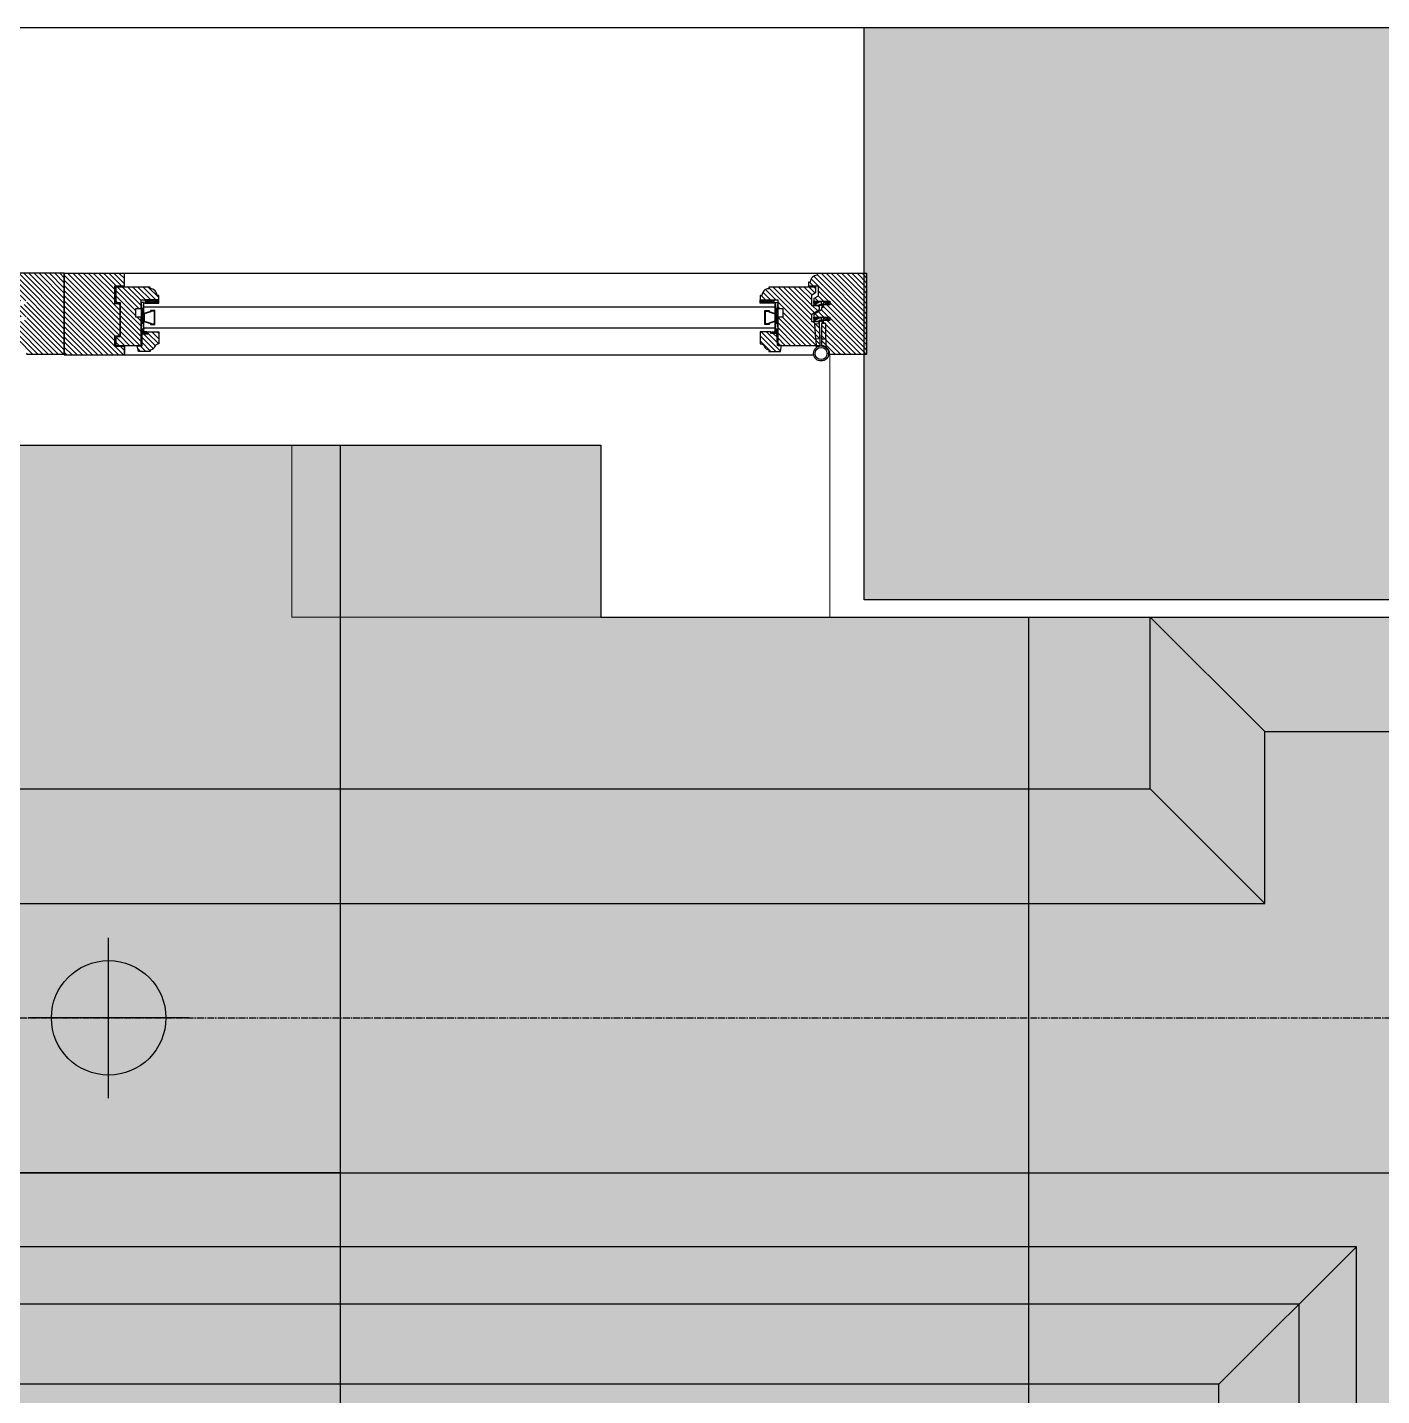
# Model space of a CAD drawing. Header units: millimetres. Extents: x 10553 to 38258, y 46576 to 64025.
# Drawn here: x 13927 to 15110, y 57556 to 58750 of the extents above; entities that cross this region are included whole.
import ezdxf

# ---------------------------------------------------------------- set-up
doc = ezdxf.new("R2010")
doc.units = ezdxf.units.MM
doc.linetypes.add('ACAD_ISO10W100', pattern=[18, 12, -3, 0, -3])
for name, color, linetype in [('ceiling', 232, 'Continuous'), ('floor', 172, 'Continuous'), ('floor hatch', 252, 'Continuous'), ('light', 230, 'Continuous'), ('plaster', 81, 'Continuous'), ('wall', 5, 'Continuous'), ('windows', 7, 'Continuous')]:
    doc.layers.add(name, color=color, linetype=linetype)

# ---------------------------------------------------------------- blocks, each defined once
blk = doc.blocks.new('Joint-K7335')
at = {"layer": 'windows', "color": 7}
for points in [[(3.9, 10.7, -0.206505), (4.5, 11.8, -0.277528), (4.6, 11.7), (4.7, 11.5, 0.626267), (5.4, 11.5, 0.131441), (5.5, 11.7), (5.5, 18, 0.509109), (4.6, 18.4, -0.294424), (2, 18.3, 0.173488), (1.3, 18.5), (0, 18.5), (0, 2.1, 0.415334), (1.2, 0.9, 0.048115), (1.5, 0.9, 0.113375), (1.5, 1), (4, 2.8, 0.235966), (4, 2.9), (4, 3.3, 0.247659), (4, 3.4, 0.287937), (3.6, 3.4), (1.8, 2.3, -0.576722), (1.5, 2.5), (1.5, 3.3, -0.235966), (1.6, 3.5), (4, 5.3, 0.235966), (4, 5.3), (4, 5.7, 0.247659), (4, 5.8, 0.287937), (3.6, 5.8), (1.8, 4.8, -0.576722), (1.5, 5), (1.5, 6.3, -0.384094), (2.6, 7.5, -0.021813), (2.7, 7.5), (6.5, 7.5), (6.5, 7.6, 0.333043), (5.7, 8.5, -0.293245), (5.3, 8.9, 0.008528), (5.2, 9.3, 0.265517), (5, 9.5, 0.023748), (4.8, 9.5, -0.356149), (3.9, 10.7, -0.356149)], [(3.2, 10.8, 0.355005), (4.6, 8.8, -0.567624), (4.7, 8.8, -0.24708), (4.4, 8.7), (2.2, 9, -0.351704), (1.2, 10.1), (1.2, 12.9, -0.414214), (1.5, 13.2), (1.6, 13.2, 0.277073), (1.9, 13.4), (3.7, 16.8, -0.041112), (3.8, 17), (4.1, 17.7, -0.50666), (4.6, 17.7, -0.2771), (4.6, 17.5), (4.6, 13.3, 0.213422), (4.7, 13.1, -0.886227), (4.4, 12.6, 0.250571), (3.2, 10.8)]]:
    blk.add_lwpolyline(points, format="xyb", dxfattribs=at)
blk.add_lwpolyline([(1.6, 17.8, 0.632714), (1, 17.6), (1, 14.2, 0.78091), (1.6, 14.1), (3.2, 17.1, -0.117333), (3.3, 17.2, 1.218085), (3, 17.5, -0.285776), (2.7, 17.3, -0.145588)], format="xyb", close=True, dxfattribs=at)
blk = doc.blocks.new('downlight')
at = {"color": 0}
for p, q in [((0, 10.5), (0, -10.5)), ((-10.5, 0), (10.5, 0))]:
    blk.add_line(p, q, dxfattribs=at)
blk.add_circle((0, 0), 7.5, dxfattribs=at)

msp = doc.modelspace()

# ---------------------------------------------------------------- hatches: boundary and pattern name
at = {"layer": 'floor hatch', "true_color": 0xe2d7b1}
h = msp.add_hatch(color=254, dxfattribs=at)
h.paths.add_polyline_path([(11794.1, 57751.5), (15403.1, 57750), (15403.1, 54150), (11794.1, 54150)], flags=16)
h.paths.add_polyline_path([(11067.6, 58235.5), (12087.6, 58235.5), (12087.6, 58385.5), (14427.6, 58385.5), (14427.6, 58235.5), (16572.6, 58235.5), (16572.6, 56848.2), (16597.6, 56848.2), (16597.6, 55052.8), (16572.6, 55052.8), (16572.6, 53665.5), (16407.6, 53665.5), (16407.6, 53450.5), (15403.1, 53450.5), (15403.1, 53665.5), (11067.6, 53665.5)])
at = {"layer": 'floor hatch', "true_color": 0xdb9e61}
h = msp.add_hatch(color=33, dxfattribs=at)
h.dxf.hatch_style = 1
h.paths.add_polyline_path([(11794.1, 57751.5), (15403.1, 57750), (15403.1, 54150), (11794.1, 54150)])
h.paths.add_polyline_path([(14801.6, 57150), (12395.6, 57150), (12395.6, 54744), (14801.6, 54744)], flags=16)
at = {"layer": 'wall', "true_color": 0x6e6e6e}
h = msp.add_hatch(color=8, dxfattribs=at)
h.paths.add_polyline_path([(11857.6, 58250.5), (11857.6, 58750.5), (10552.6, 58750.5), (10552.6, 51945.5), (11062.6, 51945.5), (11062.6, 53250.5), (13672.6, 53250.5), (13672.6, 53050.5), (14072.6, 53050.5), (14072.6, 53250.5), (15397.6, 53250.5), (15397.6, 53650.5), (11052.6, 53650.5), (11052.6, 58250.5)])
h.paths.add_polyline_path([(16407.6, 53650.5), (18322.6, 53650.5), (18322.6, 53250.5), (16407.6, 53250.5)])
h.paths.add_polyline_path([(14472.6, 48005.5), (14072.6, 48005.5), (14072.6, 52045.5), (13672.6, 52045.5), (13672.6, 48000.5), (11062.6, 48000.5), (11062.6, 50130.5), (10552.6, 50130.5), (10552.6, 47500.5), (14472.6, 47500.5)])
h.paths.add_polyline_path([(22337.6, 49255.5), (22807.6, 49255.5), (22807.6, 47500.5), (17277.6, 47500.5), (17277.6, 48005.5), (17702.6, 48005.5), (17802.6, 48005.5), (17802.6, 48045.5), (22337.6, 48045.5)])
h.paths.add_polyline_path([(22307.6, 53955.5), (22807.6, 53955.5), (22807.6, 52650.5), (22337.6, 52650.5), (22337.6, 53250.5), (19232.6, 53250.5), (19232.6, 53650.5), (19597.6, 53650.5), (19597.6, 53550.5), (22307.6, 53550.5)])
h.paths.add_polyline_path([(21902.6, 58750.5), (22807.6, 58750.5), (22807.6, 54955.5), (22307.6, 54955.5), (22307.6, 58250.5), (21902.6, 58250.5)])
h.paths.add_polyline_path([(18492.6, 58750.5), (20097.6, 58750.5), (20097.6, 58250.5), (18492.6, 58250.5)])
h.paths.add_polyline_path([(14657.6, 58750.5), (17292.6, 58750.5), (17292.6, 58250.5), (14657.6, 58250.5)])
h.paths.add_polyline_path([(20764.6, 53473.6), (20764.6, 53325.8), (21408.8, 53325.8), (21408.8, 53473.6)], flags=16)
at = {"layer": 'windows'}
h = msp.add_hatch(dxfattribs=at)
h.set_pattern_fill('ANSI31', color=4, angle=-90, style=0)
h.set_pattern_definition([(135, (136971.193, 51382.7554), (2.24506403, 2.24506403), [])])
edge = h.paths.add_edge_path()
edge.add_line((13916.9, 58507.5), (13910.5, 58507.5))
edge.add_line((13910.5, 58507.5), (13910.5, 58517.2))
edge.add_line((13910.5, 58517.2), (13913.5, 58519))
edge.add_arc((13912.8, 58520.3), 1.5, 300.1137, 360)
edge.add_line((13914.3, 58520.3), (13914.3, 58523.6))
edge.add_line((13914.3, 58523.6), (13913.9, 58524))
edge.add_line((13913.9, 58524), (13873, 58524))
edge.add_line((13873, 58524), (13873, 58522.5))
edge.add_arc((13873, 58516.5), 6, 90, 180)
edge.add_line((13867, 58516.5), (13865.5, 58516.5))
edge.add_line((13865.5, 58516.5), (13865.5, 58512.7))
edge.add_line((13865.5, 58512.7), (13880.9, 58512.7))
edge.add_line((13880.9, 58512.7), (13880.9, 58505.2))
edge.add_line((13880.9, 58505.2), (13885.4, 58505.2))
edge.add_line((13885.4, 58505.2), (13885.4, 58497.7))
edge.add_line((13885.4, 58497.7), (13880.9, 58497.7))
edge.add_line((13880.9, 58497.7), (13880.9, 58473))
edge.add_line((13880.9, 58473), (13917.6, 58473))
edge.add_line((13917.6, 58473), (13918, 58473.3))
edge.add_line((13918, 58473.3), (13917.5, 58493.2))
edge.add_line((13917.5, 58493.2), (13917.1, 58493.6))
edge.add_line((13917.1, 58493.6), (13910.5, 58493.6))
edge.add_line((13910.5, 58493.6), (13910.5, 58500.3))
edge.add_line((13910.5, 58500.3), (13917.3, 58504.5))
edge.add_line((13917.3, 58504.5), (13917.3, 58507.1))
edge.add_line((13917.3, 58507.1), (13916.9, 58507.5))
edge = h.paths.add_edge_path()
edge.add_line((13880.1, 58483.5), (13874.9, 58483.5))
edge.add_line((13874.9, 58483.5), (13874.9, 58485))
edge.add_line((13874.9, 58485), (13865.5, 58485))
edge.add_line((13865.5, 58485), (13865.5, 58474.5))
edge.add_arc((13865.6, 58470.6), 3.87, 18.7208, 91.2952, ccw=False)
edge.add_arc((13872.9, 58473.1), 3.87, 198.7208, 271.2952)
edge.add_line((13873, 58469.2), (13873, 58467.7))
edge.add_line((13873, 58467.7), (13883.3, 58467.7))
edge.add_line((13883.3, 58467.7), (13884.3, 58473))
edge.add_line((13884.3, 58473), (13880.5, 58473))
edge.add_line((13880.5, 58473), (13880.1, 58483.5))
edge = h.paths.add_edge_path()
edge.add_line((13919.1, 58492.2), (13919.1, 58473))
edge.add_arc((13919.1, 58466.2), 6.75, 0, 90, ccw=False)
edge.add_line((13925.9, 58466.2), (13925.9, 58465.2))
edge.add_line((13925.9, 58465.2), (13958.9, 58465.2))
edge.add_line((13958.9, 58465.2), (13958.9, 58535.7))
edge.add_line((13958.9, 58535.7), (13915.4, 58535.7))
edge.add_line((13915.4, 58535.7), (13915.4, 58534.2))
edge.add_arc((13915.4, 58528.2), 6, 90, 180)
edge.add_line((13909.4, 58528.2), (13907.9, 58528.2))
edge.add_line((13907.9, 58528.2), (13907.9, 58525.1))
edge.add_line((13907.9, 58525.1), (13916.1, 58525.1))
edge.add_line((13916.1, 58525.1), (13916.1, 58516.1))
edge.add_line((13916.1, 58516.1), (13912.4, 58513.8))
edge.add_line((13912.4, 58513.8), (13912.4, 58512))
edge.add_line((13912.4, 58512), (13912.8, 58511.6))
edge.add_line((13912.8, 58511.6), (13926.3, 58511.6))
edge.add_line((13926.3, 58511.6), (13926.3, 58508.6))
edge.add_line((13926.3, 58508.6), (13920.6, 58508.6))
edge.add_line((13920.6, 58508.6), (13920.6, 58506.1))
edge.add_line((13920.6, 58506.1), (13919.1, 58506.1))
edge.add_line((13919.1, 58506.1), (13919.1, 58504))
edge.add_line((13919.1, 58504), (13912.4, 58500))
edge.add_line((13912.4, 58500), (13912.4, 58498.1))
edge.add_line((13912.4, 58498.1), (13912.8, 58497.7))
edge.add_line((13912.8, 58497.7), (13926.3, 58497.7))
edge.add_line((13926.3, 58497.7), (13926.3, 58494.7))
edge.add_line((13926.3, 58494.7), (13920.6, 58494.7))
edge.add_line((13920.6, 58494.7), (13920.6, 58492.2))
h = msp.add_hatch(dxfattribs=at)
h.set_pattern_fill('ANSI31', color=4, angle=-90, style=0)
h.set_pattern_definition([(135, (137943.693, 51382.493), (2.24506403, 2.24506403), [])])
edge = h.paths.add_edge_path()
edge.add_line((14026, 58512.5), (14041.4, 58512.5))
edge.add_line((14041.4, 58512.5), (14041.4, 58516.2))
edge.add_line((14041.4, 58516.2), (14039.9, 58516.2))
edge.add_arc((14033.9, 58516.2), 6, 360, 450)
edge.add_line((14033.9, 58522.2), (14033.9, 58523.7))
edge.add_line((14033.9, 58523.7), (14003.9, 58523.7))
edge.add_line((14003.9, 58523.7), (14003.9, 58510.2))
edge.add_line((14003.9, 58510.2), (14007.6, 58510.2))
edge.add_line((14007.6, 58510.2), (14007.6, 58480.2))
edge.add_line((14007.6, 58480.2), (14003.9, 58480.2))
edge.add_line((14003.9, 58480.2), (14003.9, 58472.7))
edge.add_line((14003.9, 58472.7), (14026, 58472.7))
edge.add_line((14026, 58472.7), (14026, 58497.5))
edge.add_line((14026, 58497.5), (14021.5, 58497.5))
edge.add_line((14021.5, 58497.5), (14021.5, 58505))
edge.add_line((14021.5, 58505), (14026, 58505))
edge.add_line((14026, 58505), (14026, 58512.5))
h.paths.add_polyline_path([(14011.4, 58524.7), (14011.4, 58535.5), (13958.9, 58535.5), (13958.9, 58464.5), (14011.4, 58464.5), (14011.4, 58471.7), (14002.9, 58471.7), (14002.9, 58481.2), (14007.6, 58481.2), (14007.6, 58509.2), (14002.9, 58509.2), (14002.9, 58524.7)])
edge = h.paths.add_edge_path()
edge.add_line((14026.8, 58483), (14032, 58483))
edge.add_line((14032, 58483), (14032, 58484.5))
edge.add_line((14032, 58484.5), (14041.4, 58484.5))
edge.add_line((14041.4, 58484.5), (14041.4, 58474))
edge.add_arc((14041.3, 58470.1), 3.87, 88.7048, 161.2792)
edge.add_arc((14034, 58472.6), 3.87, 268.7048, 341.2792, ccw=False)
edge.add_line((14033.9, 58468.7), (14033.9, 58467.5))
edge.add_line((14033.9, 58467.5), (14023.6, 58467.5))
edge.add_line((14023.6, 58467.5), (14022.6, 58472.5))
edge.add_line((14022.6, 58472.5), (14026.8, 58472.5))
edge.add_line((14026.8, 58472.5), (14026.8, 58483))
h = msp.add_hatch(dxfattribs=at)
h.set_pattern_fill('ANSI31', color=4, angle=-90, style=0)
h.set_pattern_definition([(135, (137672.443, 51382.493), (2.24506403, 2.24506403), [])])
edge = h.paths.add_edge_path()
edge.add_line((14618.1, 58507.2), (14611.8, 58507.2))
edge.add_line((14611.8, 58507.2), (14611.8, 58517))
edge.add_line((14611.8, 58517), (14614.8, 58518.7))
edge.add_arc((14614, 58520), 1.5, 300.1137, 360)
edge.add_line((14615.5, 58520), (14615.5, 58523.3))
edge.add_line((14615.5, 58523.3), (14615.1, 58523.7))
edge.add_line((14615.1, 58523.7), (14574.3, 58523.7))
edge.add_line((14574.3, 58523.7), (14574.3, 58522.2))
edge.add_arc((14574.3, 58516.2), 6, 90, 180)
edge.add_line((14568.3, 58516.2), (14566.8, 58516.2))
edge.add_line((14566.8, 58516.2), (14566.8, 58512.5))
edge.add_line((14566.8, 58512.5), (14582.1, 58512.5))
edge.add_line((14582.1, 58512.5), (14582.1, 58505))
edge.add_line((14582.1, 58505), (14586.6, 58505))
edge.add_line((14586.6, 58505), (14586.6, 58497.5))
edge.add_line((14586.6, 58497.5), (14582.1, 58497.5))
edge.add_line((14582.1, 58497.5), (14582.1, 58472.7))
edge.add_line((14582.1, 58472.7), (14618.9, 58472.7))
edge.add_line((14618.9, 58472.7), (14619.3, 58473.1))
edge.add_line((14619.3, 58473.1), (14618.7, 58493))
edge.add_line((14618.7, 58493), (14618.4, 58493.3))
edge.add_line((14618.4, 58493.3), (14611.8, 58493.3))
edge.add_line((14611.8, 58493.3), (14611.8, 58500.1))
edge.add_line((14611.8, 58500.1), (14618.5, 58504.2))
edge.add_line((14618.5, 58504.2), (14618.5, 58506.8))
edge.add_line((14618.5, 58506.8), (14618.1, 58507.2))
edge = h.paths.add_edge_path()
edge.add_line((14581.4, 58483.2), (14576.1, 58483.2))
edge.add_line((14576.1, 58483.2), (14576.1, 58484.7))
edge.add_line((14576.1, 58484.7), (14566.8, 58484.7))
edge.add_line((14566.8, 58484.7), (14566.8, 58474.2))
edge.add_arc((14566.9, 58470.3), 3.87, 18.7208, 91.2952, ccw=False)
edge.add_arc((14574.2, 58472.8), 3.87, 198.7208, 271.2952)
edge.add_line((14574.3, 58469), (14574.3, 58467.5))
edge.add_line((14574.3, 58467.5), (14584.6, 58467.5))
edge.add_line((14584.6, 58467.5), (14585.5, 58472.7))
edge.add_line((14585.5, 58472.7), (14581.8, 58472.7))
edge.add_line((14581.8, 58472.7), (14581.4, 58483.2))
edge = h.paths.add_edge_path()
edge.add_line((14620.4, 58492), (14620.4, 58472.7))
edge.add_arc((14620.4, 58466), 6.75, 0, 90, ccw=False)
edge.add_line((14627.1, 58466), (14627.1, 58465))
edge.add_line((14627.1, 58465), (14660.1, 58465))
edge.add_line((14660.1, 58465), (14660.1, 58535.5))
edge.add_line((14660.1, 58535.5), (14616.6, 58535.5))
edge.add_line((14616.6, 58535.5), (14616.6, 58534))
edge.add_arc((14616.6, 58528), 6, 90, 180)
edge.add_line((14610.6, 58528), (14609.1, 58528))
edge.add_line((14609.1, 58528), (14609.1, 58524.8))
edge.add_line((14609.1, 58524.8), (14617.4, 58524.8))
edge.add_line((14617.4, 58524.8), (14617.4, 58515.8))
edge.add_line((14617.4, 58515.8), (14613.6, 58513.6))
edge.add_line((14613.6, 58513.6), (14613.6, 58511.7))
edge.add_line((14613.6, 58511.7), (14614, 58511.3))
edge.add_line((14614, 58511.3), (14627.5, 58511.3))
edge.add_line((14627.5, 58511.3), (14627.5, 58508.3))
edge.add_line((14627.5, 58508.3), (14621.9, 58508.3))
edge.add_line((14621.9, 58508.3), (14621.9, 58505.9))
edge.add_line((14621.9, 58505.9), (14620.4, 58505.9))
edge.add_line((14620.4, 58505.9), (14620.4, 58503.8))
edge.add_line((14620.4, 58503.8), (14613.6, 58499.7))
edge.add_line((14613.6, 58499.7), (14613.6, 58497.8))
edge.add_line((14613.6, 58497.8), (14614, 58497.5))
edge.add_line((14614, 58497.5), (14627.5, 58497.5))
edge.add_line((14627.5, 58497.5), (14627.5, 58494.5))
edge.add_line((14627.5, 58494.5), (14621.9, 58494.5))
edge.add_line((14621.9, 58494.5), (14621.9, 58492))
at = {"layer": 'windows', "ltscale": 10}
h = msp.add_hatch(dxfattribs=at)
h.set_pattern_fill('BRASS', color=4, scale=0.225, angle=-135, style=0)
h.set_pattern_definition([(315, (12029.1132, 57908.2658), (1.0102788, 1.0102788), []), (315, (12029.6184, 57908.771), (1.0102788, 1.0102788), [0.714375, -0.3571875])])
h.paths.add_polyline_path([(14029.4, 58512.5), (14029.4, 58509.5), (14038.4, 58509.5), (14038.4, 58512.5)])
h = msp.add_hatch(dxfattribs=at)
h.set_pattern_fill('ANGLE', color=4, scale=0.1125, angle=-135, style=0)
h.set_pattern_definition([(315, (12029.1132, 57908.2658), (0.55565335, 0.55565335), [0.5715, -0.2143125]), (45, (12029.1132, 57908.2658), (-0.55565335, 0.55565335), [0.5715, -0.2143125])])
h.paths.add_polyline_path([(14038.4, 58512.5), (14038.4, 58509.5), (14041.4, 58509.5), (14041.4, 58512.5)])
h = msp.add_hatch(dxfattribs=at)
h.set_pattern_fill('ANGLE', color=4, scale=0.1125, angle=-135, style=0)
h.set_pattern_definition([(225, (16579.0411, 57908.2658), (-0.55565335, 0.55565335), [0.5715, -0.2143125]), (135, (16579.0411, 57908.2658), (0.55565335, 0.55565335), [0.5715, -0.2143125])])
h.paths.add_polyline_path([(14569.8, 58512.5), (14569.8, 58509.5), (14566.8, 58509.5), (14566.8, 58512.5)])
h = msp.add_hatch(dxfattribs=at)
h.set_pattern_fill('BRASS', color=4, scale=0.225, angle=-135, style=0)
h.set_pattern_definition([(225, (16579.0411, 57908.2658), (-1.0102788, 1.0102788), []), (225, (16578.536, 57908.771), (-1.0102788, 1.0102788), [0.714375, -0.3571875])])
h.paths.add_polyline_path([(14578.8, 58512.5), (14578.8, 58509.5), (14569.8, 58509.5), (14569.8, 58512.5)])
h = msp.add_hatch(dxfattribs=at)
h.set_pattern_fill('ANGLE', color=4, scale=0.1125, angle=-135, style=0)
h.set_pattern_definition([(315, (12029.1132, 57898.5158), (0.55565335, 0.55565335), [0.5715, -0.2143125]), (45, (12029.1132, 57898.5158), (-0.55565335, 0.55565335), [0.5715, -0.2143125])])
edge = h.paths.add_edge_path()
edge.add_line((14026, 58484.7), (14028.3, 58484.7))
edge.add_line((14028.3, 58484.7), (14028.3, 58486.2))
edge.add_arc((14027.1, 58485.9), 1.16, 14.793, 165.207)
edge.add_line((14026, 58486.2), (14026, 58484.7))
h = msp.add_hatch(dxfattribs=at)
h.set_pattern_fill('ANGLE', color=4, scale=0.1125, angle=-135, style=0)
h.set_pattern_definition([(315, (12024.9882, 57898.5158), (0.55565335, 0.55565335), [0.5715, -0.2143125]), (45, (12024.9882, 57898.5158), (-0.55565335, 0.55565335), [0.5715, -0.2143125])])
edge = h.paths.add_edge_path()
edge.add_line((14026.4, 58483.2), (14030.9, 58483.2))
edge.add_arc((14030.3, 58484), 0.938, 306.8699, 413.1301)
edge.add_line((14030.9, 58484.7), (14026.4, 58484.7))
edge.add_arc((14026.9, 58484), 0.926, 125.8841, 234.1159)
h = msp.add_hatch(dxfattribs=at)
h.set_pattern_fill('ANGLE', color=4, scale=0.1125, angle=-135, style=0)
h.set_pattern_definition([(225, (16583.1661, 57898.5158), (-0.55565335, 0.55565335), [0.5715, -0.2143125]), (135, (16583.1661, 57898.5158), (0.55565335, 0.55565335), [0.5715, -0.2143125])])
edge = h.paths.add_edge_path()
edge.add_line((14581.8, 58483.2), (14577.3, 58483.2))
edge.add_arc((14577.8, 58484), 0.938, 126.8699, 233.1301, ccw=False)
edge.add_line((14577.3, 58484.7), (14581.8, 58484.7))
edge.add_arc((14581.2, 58484), 0.926, -54.1159, 54.1159, ccw=False)
h = msp.add_hatch(dxfattribs=at)
h.set_pattern_fill('ANGLE', color=4, scale=0.1125, angle=-135, style=0)
h.set_pattern_definition([(225, (16579.0411, 57898.5158), (-0.55565335, 0.55565335), [0.5715, -0.2143125]), (135, (16579.0411, 57898.5158), (0.55565335, 0.55565335), [0.5715, -0.2143125])])
edge = h.paths.add_edge_path()
edge.add_line((14582.1, 58484.7), (14579.9, 58484.7))
edge.add_line((14579.9, 58484.7), (14579.9, 58486.2))
edge.add_arc((14581, 58485.9), 1.16, 14.793, 165.207, ccw=False)
edge.add_line((14582.1, 58486.2), (14582.1, 58484.7))

# ---------------------------------------------------------------- linework, layer by layer
at = {"layer": 'ceiling', "linetype": 'ByBlock'}
for p, q in [((14907.6, 58235.5), (15007.6, 58135.5)), ((14907.6, 58085.5), (15007.6, 57985.5))]:
    msp.add_line(p, q, dxfattribs=at)
at = {"layer": 'ceiling', "color": 233}
msp.add_line((14967.6, 57565.5), (15087.6, 57685.5), dxfattribs=at)
at = {"layer": 'ceiling', "linetype": 'ByBlock'}
msp.add_lwpolyline([(11067.6, 58235.5), (11607.6, 58235.5), (11607.6, 58085.5), (14907.6, 58085.5), (14907.6, 58235.5), (16572.6, 58235.5), (16572.6, 53665.5), (11067.6, 53665.5), (11067.6, 58235.5)], dxfattribs=at)
at = {"layer": 'ceiling', "color": 233}
for points in [[(11167.6, 58135.5), (11507.6, 58135.5), (11507.6, 57985.5), (15007.6, 57985.5), (15007.6, 58135.5), (16472.6, 58135.5), (16472.6, 53765.5), (11167.6, 53765.5)], [(15087.6, 57685.5), (11617.6, 57685.5), (11617.6, 54215.5), (15087.6, 54215.5)], [(14967.6, 57565.5), (11737.6, 57565.5), (11737.6, 54335.5), (14967.6, 54335.5)]]:
    msp.add_lwpolyline(points, close=True, dxfattribs=at)
at = {"layer": 'ceiling', "linetype": 'ByBlock'}
msp.add_lwpolyline([(15037.6, 57635.5), (11667.6, 57635.5), (11667.6, 54265.5), (15037.6, 54265.5)], close=True, dxfattribs=at)
at = {"layer": 'floor', "linetype": 'ByBlock'}
for p, q in [((14200.1, 53665.5), (14200.1, 58385.5)), ((14801.6, 53665.5), (14801.6, 58235.5)), ((16587.6, 57750), (11067.6, 57750))]:
    msp.add_line(p, q, dxfattribs=at)
msp.add_lwpolyline([(11067.6, 58235.5), (11887.6, 58235.5), (12087.6, 58235.5), (12087.6, 58385.5), (14427.6, 58385.5), (14427.6, 58235.5), (16572.6, 58235.5), (16572.6, 56848.2), (16587.6, 56848.2), (16587.6, 55052.8), (16572.6, 55052.8), (16572.6, 53665.5), (16407.6, 53665.5), (16407.6, 53450.5), (15397.6, 53450.5), (15397.6, 53665.5), (11067.6, 53665.5), (11067.6, 58235.5)], dxfattribs=at)
at = {"layer": 'floor hatch', "linetype": 'ByBlock'}
msp.add_lwpolyline([(11067.6, 58235.5), (12087.6, 58235.5), (12087.6, 58385.5), (14427.6, 58385.5), (14427.6, 58235.5), (16572.6, 58235.5), (16572.6, 56848.2), (16597.6, 56848.2), (16597.6, 55052.8), (16572.6, 55052.8), (16572.6, 53665.5), (16407.6, 53665.5), (16407.6, 53450.5), (15403.1, 53450.5), (15403.1, 53665.5), (11067.6, 53665.5), (11067.6, 58235.5)], dxfattribs=at)
msp.add_lwpolyline([(11794.1, 57751.5), (15403.1, 57750), (15403.1, 54150), (11794.1, 54150)], close=True, dxfattribs=at)
at = {"layer": 'light', "color": 8, "linetype": 'ACAD_ISO10W100', "ltscale": 0.5}
msp.add_lwpolyline([(11417.6, 57885.5), (11417.6, 57885.5), (11417.6, 57885.5), (16222.6, 57885.5), (16222.6, 54015.5), (11417.6, 54015.5)], close=True, dxfattribs=at)
at = {"layer": 'plaster', "linetype": 'Continuous', "lineweight": 0, "flags": 128}
for points in [[(14627.6, 58465), (14627.6, 58235.5), (16572.6, 58235.5), (16572.6, 56848.2), (16587.6, 56848.2)], [(11887.6, 58235.5), (12357.6, 58235.5), (12357.6, 58385.5), (14157.6, 58385.5), (14157.6, 58235.5), (14627.6, 58235.5)]]:
    msp.add_lwpolyline(points, dxfattribs=at)
at = {"layer": 'wall', "color": 4, "linetype": 'ByBlock'}
msp.add_line((11857.6, 58750.5), (14657.6, 58750.5), dxfattribs=at)
at = {"layer": 'wall', "linetype": 'ByBlock'}
msp.add_lwpolyline([(14657.6, 58750.5), (17292.6, 58750.5), (17292.6, 58250.5), (14657.6, 58250.5), (14657.6, 58750.5)], dxfattribs=at)
at = {"layer": 'windows', "color": 8}
for p, q in [((14616.6, 58535.5), (14011.4, 58535.5)), ((14011.4, 58464.5), (14613.6, 58464.5))]:
    msp.add_line(p, q, dxfattribs=at)
at = {"layer": 'windows'}
for p, q in [((14003.9, 58510.2), (14007.6, 58510.2)), ((14028.3, 58484.7), (14028.3, 58509.5)), ((14621.9, 58492), (14620.4, 58492)), ((14011.4, 58472.7), (14011.4, 58464.5))]:
    msp.add_line(p, q, dxfattribs=at)
at = {"layer": 'windows', "color": 4, "ltscale": 10}
for p, q in [((14028.3, 58510.2), (14026, 58487)), ((14026, 58510.2), (14028.3, 58487)), ((14582.1, 58510.2), (14579.9, 58487)), ((14579.9, 58510.2), (14582.1, 58487)), ((14579.9, 58484.7), (14579.9, 58509.5)), ((14615.3, 58478.3), (14615.6, 58471.4)), ((14624.1, 58478.5), (14624.1, 58471.6))]:
    msp.add_line(p, q, dxfattribs=at)
at = {"layer": 'windows', "color": 7}
for p, q in [((14579.9, 58506.2), (14028.3, 58506.2)), ((14579.9, 58487.9), (14028.3, 58487.9))]:
    msp.add_line(p, q, dxfattribs=at)
for points in [[(13925.9, 58465.2), (13958.9, 58465.2), (13958.9, 58535.7), (13915.4, 58535.7)], [(14011.4, 58524.7), (14011.4, 58535.5), (13958.9, 58535.5), (13958.9, 58464.5), (14011.4, 58464.5), (14011.4, 58471.7), (14002.9, 58471.7), (14002.9, 58481.2), (14007.6, 58481.2), (14007.6, 58509.2), (14002.9, 58509.2), (14002.9, 58524.7), (14011.4, 58524.7)]]:
    msp.add_lwpolyline(points, dxfattribs=at)
for points in [[(14620.4, 58492), (14620.4, 58472.7, -0.414214), (14627.1, 58466), (14627.1, 58465), (14660.1, 58465), (14660.1, 58535.5), (14616.6, 58535.5), (14616.6, 58534, 0.414214), (14610.6, 58528), (14609.1, 58528), (14609.1, 58524.8), (14617.4, 58524.8), (14617.4, 58515.8), (14613.6, 58513.6), (14613.6, 58511.7), (14614, 58511.3), (14627.5, 58511.3), (14627.5, 58508.3), (14621.9, 58508.3), (14621.9, 58505.9), (14620.4, 58505.9), (14620.4, 58503.8), (14613.6, 58499.7), (14613.6, 58497.8), (14614, 58497.5), (14627.5, 58497.5), (14627.5, 58494.5), (14621.9, 58494.5), (14621.9, 58492)], [(14026, 58512.5), (14041.4, 58512.5), (14041.4, 58516.2), (14039.9, 58516.2, 0.414214), (14033.9, 58522.2), (14033.9, 58523.7), (14003.9, 58523.7), (14003.9, 58510.2), (14007.6, 58510.2), (14007.6, 58480.2), (14003.9, 58480.2), (14003.9, 58472.7), (14026, 58472.7), (14026, 58497.5), (14021.5, 58497.5), (14021.5, 58505), (14026, 58505), (14026, 58512.5)]]:
    msp.add_lwpolyline(points, format="xyb", dxfattribs=at)
for points in [[(14618.1, 58507.2), (14611.8, 58507.2), (14611.8, 58517), (14614.8, 58518.7, 0.267417), (14615.5, 58520), (14615.5, 58523.3), (14615.1, 58523.7), (14574.3, 58523.7), (14574.3, 58522.2, 0.414214), (14568.3, 58516.2), (14566.8, 58516.2), (14566.8, 58512.5), (14582.1, 58512.5), (14582.1, 58505), (14586.6, 58505), (14586.6, 58497.5), (14582.1, 58497.5), (14582.1, 58472.7), (14618.9, 58472.7), (14619.3, 58473.1), (14618.7, 58493), (14618.4, 58493.3), (14611.8, 58493.3), (14611.8, 58500.1), (14618.5, 58504.2), (14618.5, 58506.8)], [(14026.8, 58483), (14032, 58483), (14032, 58484.5), (14041.4, 58484.5), (14041.4, 58474, 0.327693), (14037.6, 58471.4, -0.327693), (14033.9, 58468.7), (14033.9, 58467.5), (14023.6, 58467.5), (14022.6, 58472.5), (14026.8, 58472.5), (14026.8, 58483)], [(14581.4, 58483.2), (14576.1, 58483.2), (14576.1, 58484.7), (14566.8, 58484.7), (14566.8, 58474.2, -0.327693), (14570.5, 58471.6, 0.327693), (14574.3, 58469), (14574.3, 58467.5), (14584.6, 58467.5), (14585.5, 58472.7), (14581.8, 58472.7), (14581.4, 58483.2)]]:
    msp.add_lwpolyline(points, format="xyb", close=True, dxfattribs=at)
at = {"layer": 'windows', "color": 4, "ltscale": 10}
for points in [[(14026, 58487), (14028.3, 58487), (14028.3, 58510.2), (14026, 58510.2)], [(14029.4, 58512.5), (14029.4, 58509.5), (14038.4, 58509.5), (14038.4, 58512.5)], [(14038.4, 58512.5), (14038.4, 58509.5), (14041.4, 58509.5), (14041.4, 58512.5)], [(14569.8, 58512.5), (14569.8, 58509.5), (14566.8, 58509.5), (14566.8, 58512.5)], [(14578.8, 58512.5), (14578.8, 58509.5), (14569.8, 58509.5), (14569.8, 58512.5)], [(14582.1, 58487), (14579.9, 58487), (14579.9, 58510.2), (14582.1, 58510.2)], [(14619, 58478.4), (14615.3, 58478.3), (14614.6, 58491.7), (14618.4, 58491.9)], [(14620.4, 58478.5), (14624.1, 58478.5), (14624.1, 58492), (14620.4, 58492)]]:
    msp.add_lwpolyline(points, close=True, dxfattribs=at)
at = {"layer": 'windows', "color": 7}
for points in [[(14038, 58491.1), (14038, 58503.1), (14034.3, 58503.1), (14034.3, 58502.3), (14028.3, 58500.5), (14028.3, 58493.7), (14034.3, 58491.8), (14034.3, 58491.1)], [(14037.6, 58491.5), (14037.6, 58502.7), (14034.6, 58502.7), (14034.6, 58502.1), (14028.6, 58500.2), (14028.6, 58493.9), (14034.6, 58492.1), (14034.6, 58491.5)], [(14570.9, 58491.1), (14570.9, 58503.1), (14574.6, 58503.1), (14574.6, 58502.3), (14579.9, 58500.5), (14579.9, 58493.7), (14574.6, 58491.8), (14574.6, 58491.1)], [(14571.3, 58491.5), (14571.3, 58502.7), (14574.3, 58502.7), (14574.3, 58502.1), (14579.5, 58500.2), (14579.5, 58493.9), (14574.3, 58492.1), (14574.3, 58491.5)]]:
    msp.add_lwpolyline(points, close=True, dxfattribs=at)
at = {"layer": 'windows', "color": 4, "ltscale": 10}
for points in [[(14026, 58484.7), (14028.3, 58484.7), (14028.3, 58486.2, 0.770201), (14026, 58486.2)], [(14026.4, 58483.2), (14030.9, 58483.2, 0.5), (14030.9, 58484.7), (14026.4, 58484.7, 0.5108)], [(14581.8, 58483.2), (14577.3, 58483.2, -0.5), (14577.3, 58484.7), (14581.8, 58484.7, -0.5108)], [(14582.1, 58484.7), (14579.9, 58484.7), (14579.9, 58486.2, -0.770201), (14582.1, 58486.2)]]:
    msp.add_lwpolyline(points, format="xyb", close=True, dxfattribs=at)
at = {"layer": 'windows', "color": 7}
for radius in [6.56, 5.25]:
    msp.add_circle((14620, 58465.7), radius, dxfattribs=at)

# ---------------------------------------------------------------- block references
at = {"layer": 'light', "color": 61, "xscale": 6.666599999996834, "yscale": 6.666599999996834, "rotation": 180}
msp.add_blockref('downlight', (13997.6, 57885.5), dxfattribs=at)
at = {"layer": 'windows', "color": 4, "ltscale": 10, "extrusion": (0, 0, -1), "xscale": 0.75, "yscale": 0.75, "zscale": -0.75, "rotation": 270}
for p in [(-14627.5, 58511.3), (-14627.5, 58497.5)]:
    msp.add_blockref('Joint-K7335', p, dxfattribs=at)

doc.saveas('drawing.dxf')
